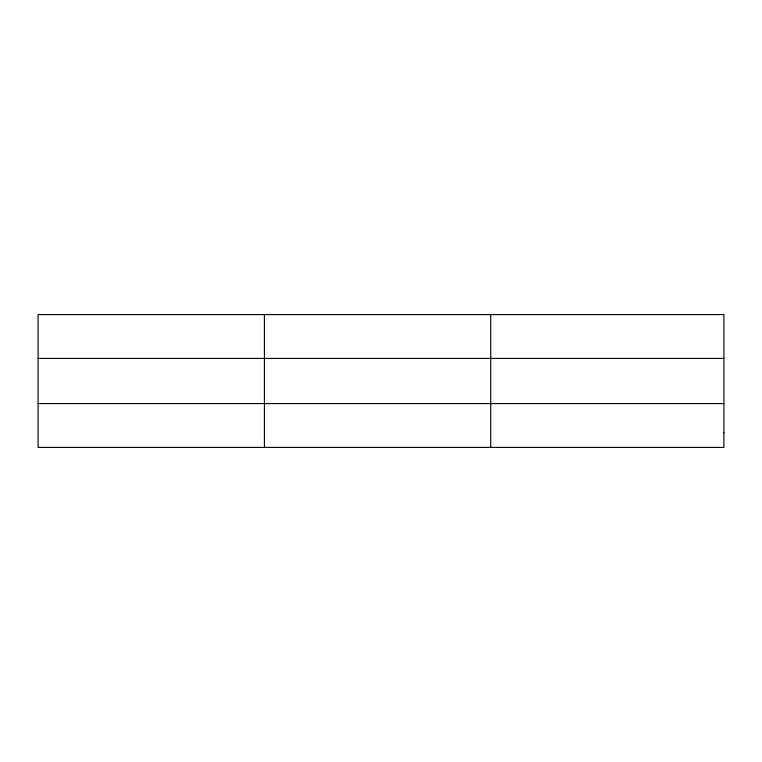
<?xml version="1.0" encoding="UTF-8"?>
<svg xmlns="http://www.w3.org/2000/svg" width="762" height="762" viewBox="0 0 762 762"><rect width="100%" height="100%" fill="white"/><g stroke="black" fill="none" stroke-linecap="round" stroke-linejoin="round"><path stroke-width="1.14" d="M264.414 447.418L264.414 314.582M490.728 447.418L490.728 314.582M38.1 358.416L723.9 358.416M38.1 403.584L723.9 403.584M723.9 432.806L723.9 447.418L38.1 447.418L38.1 314.582L723.9 314.582L723.9 432.806"/></g></svg>
